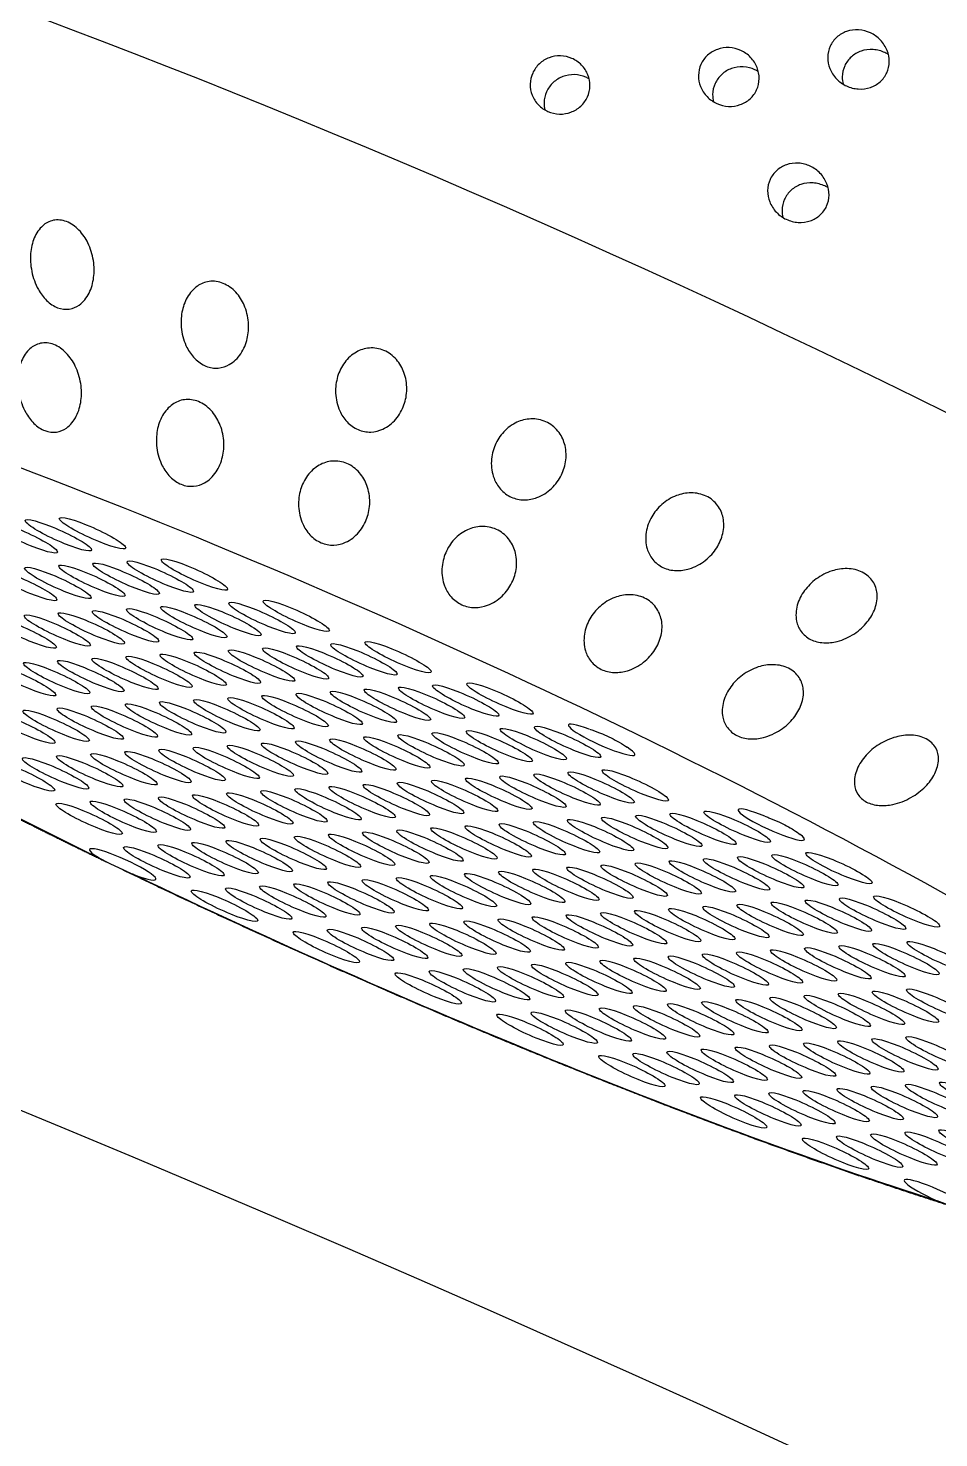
# Model space of a CAD drawing. Extents: x 1075 to 1144, y 510 to 635.
# Drawn here: x 1102.184 to 1103.324, y 553.261 to 555.026 of the extents above; entities that cross this region are included whole.
import ezdxf

# ---------------------------------------------------------------- set-up
doc = ezdxf.new("R2010")
doc.units = 0
doc.header["$MEASUREMENT"] = 0
doc.layers.add('1', color=4, linetype='Continuous')
doc.layers.add('DIM', color=3, linetype='Continuous')

# ---------------------------------------------------------------- blocks, each defined once
blk = doc.blocks.new('SUCTION')
at = {"layer": '1'}
for centre, major_axis, start_param, end_param in [((0.5106, 0.0668), (-0.0289, 1.8748), 3.141593, 6.283185), ((0.0017, 0.059), (-0.0289, 1.8748), 3.141593, 6.283185), ((-0.4641, 0.0518), (-0.022, 1.427), 2.994561, 6.430217)]:
    blk.add_ellipse(centre, major_axis=major_axis, ratio=0.145722, start_param=start_param, end_param=end_param, dxfattribs=at)
at = {"layer": '1', "color": 3}
for centre, major_axis, start_param, end_param in [((-0.3583, 0.5753), (0.0007, -0.0455), 0.253665, 6.53685), ((-0.4126, 0.5506), (0.0007, -0.0455), 0.253665, 6.53685), ((-0.3378, 0.5377), (0.0007, -0.0455), 0.253665, 6.53685), ((-0.4669, 0.5259), (0.0007, -0.0455), 0.253665, 6.53685), ((-0.5211, 0.5012), (0.0007, -0.0455), 0.253665, 6.53685), ((-0.3921, 0.513), (0.0007, -0.0455), 0.253665, 6.53685), ((-0.3173, 0.5002), (0.0007, -0.0455), 0.253665, 6.53685), ((-0.4463, 0.4883), (0.0007, -0.0455), 0.253665, 6.53685), ((-0.4786, 0.0515), (-0.0215, 1.3915), 1.229121, 1.372604), ((-0.5754, 0.4765), (0.0007, -0.0455), 0.253665, 6.53685), ((-0.5006, 0.4636), (0.0007, -0.0455), 0.253665, 6.53685), ((-0.3715, 0.4755), (0.0007, -0.0455), 0.253665, 6.53685), ((-0.6296, 0.4518), (0.0007, -0.0455), 0.253665, 6.53685), ((-0.4258, 0.4508), (0.0007, -0.0455), 0.253665, 6.53685), ((-0.5549, 0.4389), (0.0007, -0.0455), 0.253665, 6.53685), ((-0.351, 0.4379), (0.0007, -0.0455), 0.253665, 6.53685), ((-0.6091, 0.4142), (0.0007, -0.0455), 0.253665, 6.53685), ((-0.4801, 0.4261), (0.0007, -0.0455), 0.253665, 6.53685), ((-0.4053, 0.4132), (0.0007, -0.0455), 0.253665, 6.53685), ((-0.5343, 0.4014), (0.0007, -0.0455), 0.253665, 6.53685), ((-0.3305, 0.4003), (0.0007, -0.0455), 0.253665, 6.53685), ((-0.5886, 0.3767), (0.0007, -0.0455), 0.253665, 6.53685), ((-0.4595, 0.3885), (0.0007, -0.0455), 0.253665, 6.53685), ((-0.3848, 0.3757), (0.0007, -0.0455), 0.253665, 6.53685), ((-0.5138, 0.3638), (0.0007, -0.0455), 0.253665, 6.53685), ((-0.31, 0.3628), (0.0007, -0.0455), 0.253665, 6.53685), ((-0.6428, 0.352), (0.0007, -0.0455), 0.253665, 6.53685), ((-0.5681, 0.3391), (0.0007, -0.0455), 0.253665, 6.53685), ((-0.439, 0.351), (0.0007, -0.0455), 0.253665, 6.53685), ((-0.3642, 0.3381), (0.0007, -0.0455), 0.253665, 6.53685), ((-0.4933, 0.3263), (0.0007, -0.0455), 0.253665, 6.53685), ((-0.6223, 0.3144), (0.0007, -0.0455), 0.253665, 6.53685), ((-0.4185, 0.3134), (0.0007, -0.0455), 0.253665, 6.53685), ((-0.6766, 0.2897), (0.0007, -0.0455), 5.159783, 10.190131), ((-0.5475, 0.3016), (0.0007, -0.0455), 0.253665, 6.53685), ((-0.4727, 0.2887), (0.0007, -0.0455), 0.253665, 6.53685), ((-0.3437, 0.3005), (0.0007, -0.0455), 0.253665, 6.53685), ((-0.6018, 0.2769), (0.0007, -0.0455), 0.253665, 6.53685), ((-0.398, 0.2758), (0.0007, -0.0455), 0.253665, 6.53685), ((-0.6561, 0.2522), (0.0007, -0.0455), 0.253665, 6.53685), ((-0.527, 0.264), (0.0007, -0.0455), 0.253665, 6.53685), ((-0.4522, 0.2512), (0.0007, -0.0455), 0.253665, 6.53685), ((-0.3232, 0.263), (0.0007, -0.0455), 0.253665, 6.53685), ((-0.5813, 0.2393), (0.0007, -0.0455), 0.253665, 6.53685), ((-0.3774, 0.2383), (0.0007, -0.0455), 0.253665, 6.53685), ((-0.4786, 0.0515), (-0.0215, 1.3915), 1.410939, 2.237983), ((-0.6355, 0.2146), (0.0007, -0.0455), 0.253665, 6.53685), ((-0.5065, 0.2265), (0.0007, -0.0455), 0.253665, 6.53685), ((-0.3026, 0.2254), (0.0007, -0.0455), 0.253665, 6.53685), ((-0.5607, 0.2018), (0.0007, -0.0455), 0.253665, 6.53685), ((-0.4317, 0.2136), (0.0007, -0.0455), 0.253665, 6.53685), ((-0.3569, 0.2007), (0.0007, -0.0455), 0.253665, 6.53685), ((-0.486, 0.1889), (0.0007, -0.0455), 0.253665, 6.53685), ((-0.615, 0.1771), (0.0007, -0.0455), 0.253665, 6.53685), ((-0.5402, 0.1642), (0.0007, -0.0455), 0.253665, 6.53685), ((-0.4112, 0.176), (0.0007, -0.0455), 0.253665, 6.53685), ((-0.3364, 0.1632), (0.0007, -0.0455), 0.253665, 6.53685), ((-0.6693, 0.1524), (0.0007, -0.0455), 0.253665, 6.53685), ((-0.4654, 0.1513), (0.0007, -0.0455), 0.253665, 6.53685), ((-0.5945, 0.1395), (0.0007, -0.0455), 0.253665, 6.53685), ((-0.5197, 0.1267), (0.0007, -0.0455), 0.253665, 6.53685), ((-0.3906, 0.1385), (0.0007, -0.0455), 0.253665, 6.53685), ((-0.6487, 0.1148), (0.0007, -0.0455), 0.253665, 6.53685), ((-0.4449, 0.1138), (0.0007, -0.0455), 0.253665, 6.53685), ((-0.3159, 0.1256), (0.0007, -0.0455), 0.253665, 6.53685), ((-0.574, 0.102), (0.0007, -0.0455), 0.253665, 6.53685), ((-0.3701, 0.1009), (0.0007, -0.0455), 0.253665, 6.53685), ((-0.6282, 0.0773), (0.0007, -0.0455), 0.253665, 6.53685), ((-0.4992, 0.0891), (0.0007, -0.0455), 0.253665, 6.53685), ((-0.4244, 0.0762), (0.0007, -0.0455), 0.253665, 6.53685), ((-0.2953, 0.0881), (0.0007, -0.0455), 0.253665, 6.53685), ((-0.5534, 0.0644), (0.0007, -0.0455), 0.253665, 6.53685), ((-0.3496, 0.0634), (0.0007, -0.0455), 0.253665, 6.53685), ((-0.6077, 0.0397), (0.0007, -0.0455), 0.253665, 6.53685), ((-0.4786, 0.0515), (0.0007, -0.0455), 0.253665, 6.53685), ((-0.4039, 0.0387), (0.0007, -0.0455), 0.253665, 6.53685), ((-0.5329, 0.0268), (0.0007, -0.0455), 0.253665, 6.53685), ((-0.3291, 0.0258), (0.0007, -0.0455), 0.253665, 6.53685), ((-0.662, 0.015), (0.0007, -0.0455), 0.253665, 6.53685), ((-0.4581, 0.014), (0.0007, -0.0455), 0.253665, 6.53685), ((-0.5872, 0.0022), (0.0007, -0.0455), 0.253665, 6.53685), ((-0.5124, -0.0107), (0.0007, -0.0455), 0.253665, 6.53685), ((-0.3833, 0.0011), (0.0007, -0.0455), 0.253665, 6.53685), ((-0.3085, -0.0117), (0.0007, -0.0455), 0.253665, 6.53685), ((-0.6414, -0.0225), (0.0007, -0.0455), 0.253665, 6.53685), ((-0.4376, -0.0236), (0.0007, -0.0455), 0.253665, 6.53685), ((-0.5666, -0.0354), (0.0007, -0.0455), 0.253665, 6.53685), ((-0.4919, -0.0483), (0.0007, -0.0455), 0.253665, 6.53685), ((-0.3628, -0.0364), (0.0007, -0.0455), 0.253665, 6.53685), ((-0.288, -0.0493), (0.0007, -0.0455), 0.253665, 6.53685), ((-0.6209, -0.0601), (0.0007, -0.0455), 0.253665, 6.53685), ((-0.4171, -0.0611), (0.0007, -0.0455), 0.253665, 6.53685), ((-0.5461, -0.073), (0.0007, -0.0455), 0.253665, 6.53685), ((-0.3423, -0.074), (0.0007, -0.0455), 0.253665, 6.53685), ((-0.6004, -0.0977), (0.0007, -0.0455), 0.253665, 6.53685), ((-0.4713, -0.0858), (0.0007, -0.0455), 0.253665, 6.53685), ((-0.3965, -0.0987), (0.0007, -0.0455), 0.253665, 6.53685), ((-0.5256, -0.1105), (0.0007, -0.0455), 0.253665, 6.53685), ((-0.3218, -0.1115), (0.0007, -0.0455), 0.253665, 6.53685), ((-0.6546, -0.1223), (0.0007, -0.0455), 0.253665, 6.53685), ((-0.5799, -0.1352), (0.0007, -0.0455), 0.253665, 6.53685), ((-0.4508, -0.1234), (0.0007, -0.0455), 0.253665, 6.53685), ((-0.376, -0.1362), (0.0007, -0.0455), 0.253665, 6.53685), ((-0.5051, -0.1481), (0.0007, -0.0455), 0.253665, 6.53685), ((-0.3012, -0.1491), (0.0007, -0.0455), 0.253665, 6.53685), ((-0.6341, -0.1599), (0.0007, -0.0455), 0.253665, 6.53685), ((-0.5593, -0.1728), (0.0007, -0.0455), 0.253665, 6.53685), ((-0.4303, -0.1609), (0.0007, -0.0455), 0.253665, 6.53685), ((-0.3555, -0.1738), (0.0007, -0.0455), 0.253665, 6.53685), ((-0.4845, -0.1856), (0.0007, -0.0455), 0.253665, 6.53685), ((-0.2807, -0.1866), (0.0007, -0.0455), 2.01819, 7.048538), ((-0.6136, -0.1975), (0.0007, -0.0455), 0.253665, 6.53685), ((-0.4098, -0.1985), (0.0007, -0.0455), 0.253665, 6.53685), ((-0.5388, -0.2103), (0.0007, -0.0455), 0.253665, 6.53685), ((-0.464, -0.2232), (0.0007, -0.0455), 0.253665, 6.53685), ((-0.335, -0.2113), (0.0007, -0.0455), 0.253665, 6.53685), ((-0.5931, -0.235), (0.0007, -0.0455), 0.253665, 6.53685), ((-0.3892, -0.236), (0.0007, -0.0455), 0.253665, 6.53685), ((-0.6473, -0.2597), (0.0007, -0.0455), 0.253665, 6.53685), ((-0.5183, -0.2479), (0.0007, -0.0455), 0.253665, 6.53685), ((-0.4435, -0.2607), (0.0007, -0.0455), 0.253665, 6.53685), ((-0.3144, -0.2489), (0.0007, -0.0455), 0.253665, 6.53685), ((-0.5725, -0.2726), (0.0007, -0.0455), 0.253665, 6.53685), ((-0.3687, -0.2736), (0.0007, -0.0455), 0.253665, 6.53685), ((-0.6268, -0.2973), (0.0007, -0.0455), 0.253665, 6.53685), ((-0.4978, -0.2854), (0.0007, -0.0455), 0.253665, 6.53685), ((-0.552, -0.3101), (0.0007, -0.0455), 0.253665, 6.53685), ((-0.423, -0.2983), (0.0007, -0.0455), 0.253665, 6.53685), ((-0.3482, -0.3111), (0.0007, -0.0455), 0.253665, 6.53685), ((-0.4772, -0.323), (0.0007, -0.0455), 0.253665, 6.53685), ((-0.6063, -0.3348), (0.0007, -0.0455), 0.253665, 6.53685), ((-0.5315, -0.3477), (0.0007, -0.0455), 0.253665, 6.53685), ((-0.4024, -0.3358), (0.0007, -0.0455), 0.253665, 6.53685), ((-0.3277, -0.3487), (0.0007, -0.0455), 0.253665, 6.53685), ((-0.4567, -0.3605), (0.0007, -0.0455), 0.253665, 6.53685), ((-0.5858, -0.3724), (0.0007, -0.0455), 0.253665, 6.53685), ((-0.511, -0.3852), (0.0007, -0.0455), 0.253665, 6.53685), ((-0.3819, -0.3734), (0.0007, -0.0455), 0.253665, 6.53685), ((-0.64, -0.3971), (0.0007, -0.0455), 0.253665, 6.53685), ((-0.4362, -0.3981), (0.0007, -0.0455), 0.253665, 6.53685), ((-0.3071, -0.3863), (0.0007, -0.0455), 0.253665, 6.53685), ((-0.5652, -0.4099), (0.0007, -0.0455), 0.253665, 6.53685), ((-0.3614, -0.4109), (0.0007, -0.0455), 0.253665, 6.53685), ((-0.6195, -0.4346), (0.0007, -0.0455), 0.253665, 6.53685), ((-0.4904, -0.4228), (0.0007, -0.0455), 0.253665, 6.53685), ((-0.4157, -0.4356), (0.0007, -0.0455), 0.253665, 6.53685), ((-0.2866, -0.4238), (0.0007, -0.0455), 1.836372, 6.86672), ((-0.5447, -0.4475), (0.0007, -0.0455), 0.253665, 6.53685), ((-0.3409, -0.4485), (0.0007, -0.0455), 0.253665, 6.53685), ((-0.599, -0.4722), (0.0007, -0.0455), 0.253665, 6.53685), ((-0.4699, -0.4603), (0.0007, -0.0455), 0.253665, 6.53685), ((-0.3951, -0.4732), (0.0007, -0.0455), 0.253665, 6.53685), ((-0.5242, -0.485), (0.0007, -0.0455), 0.253665, 6.53685), ((-0.3203, -0.4861), (0.0007, -0.0455), 0.253665, 6.53685), ((-0.4494, -0.4979), (0.0007, -0.0455), 0.253665, 6.53685), ((-0.5784, -0.5097), (0.0007, -0.0455), 0.253665, 6.53685), ((-0.5037, -0.5226), (0.0007, -0.0455), 0.253665, 6.53685), ((-0.3746, -0.5108), (0.0007, -0.0455), 0.253665, 6.53685), ((-0.2998, -0.5236), (0.0007, -0.0455), 0.253665, 6.53685), ((-0.6327, -0.5344), (0.0007, -0.0455), 0.253665, 6.53685), ((-0.4289, -0.5355), (0.0007, -0.0455), 0.253665, 6.53685), ((-0.5579, -0.5473), (0.0007, -0.0455), 0.253665, 6.53685), ((-0.4831, -0.5601), (0.0007, -0.0455), 0.253665, 6.53685), ((-0.3541, -0.5483), (0.0007, -0.0455), 0.253665, 6.53685), ((-0.6122, -0.572), (0.0007, -0.0455), 0.253665, 6.53685), ((-0.4083, -0.573), (0.0007, -0.0455), 0.253665, 6.53685), ((-0.5374, -0.5848), (0.0007, -0.0455), 0.253665, 6.53685), ((-0.3336, -0.5859), (0.0007, -0.0455), 0.253665, 6.53685), ((-0.5917, -0.6095), (0.0007, -0.0455), 0.253665, 6.53685), ((-0.4626, -0.5977), (0.0007, -0.0455), 0.253665, 6.53685), ((-0.3878, -0.6106), (0.0007, -0.0455), 0.253665, 6.53685), ((-0.5169, -0.6224), (0.0007, -0.0455), 0.253665, 6.53685), ((-0.313, -0.6234), (0.0007, -0.0455), 0.253665, 6.53685), ((-0.5711, -0.6471), (0.0007, -0.0455), 0.253665, 6.53685), ((-0.4421, -0.6353), (0.0007, -0.0455), 0.253665, 6.53685), ((-0.3673, -0.6481), (0.0007, -0.0455), 0.253665, 6.53685), ((-0.4963, -0.66), (0.0007, -0.0455), 0.253665, 6.53685), ((-0.6254, -0.6718), (0.0007, -0.0455), 0.253665, 6.53685), ((-0.5506, -0.6846), (0.0007, -0.0455), 0.253665, 6.53685), ((-0.4216, -0.6728), (0.0007, -0.0455), 0.253665, 6.53685), ((-0.3468, -0.6857), (0.0007, -0.0455), 0.253665, 6.53685), ((-0.4758, -0.6975), (0.0007, -0.0455), 0.253665, 6.53685), ((-0.6049, -0.7093), (0.0007, -0.0455), 0.253665, 6.53685), ((-0.401, -0.7104), (0.0007, -0.0455), 0.253665, 6.53685), ((-0.5301, -0.7222), (0.0007, -0.0455), 0.253665, 6.53685), ((-0.4553, -0.7351), (0.0007, -0.0455), 0.253665, 6.53685), ((-0.5843, -0.7469), (0.0007, -0.0455), 0.253665, 6.53685), ((-0.5096, -0.7598), (0.0007, -0.0455), 0.253665, 6.53685), ((-0.5638, -0.7845), (0.0007, -0.0455), 0.253665, 6.53685), ((-0.489, -0.7973), (0.0007, -0.0455), 0.253665, 6.53685), ((-0.6181, -0.8091), (0.0007, -0.0455), 6.025162, 11.05551), ((-0.5433, -0.822), (0.0007, -0.0455), 0.253665, 6.53685)]:
    blk.add_ellipse(centre, major_axis=major_axis, ratio=0.145722, start_param=start_param, end_param=end_param, dxfattribs=at)
for points, knots in [([(-0.0331, 0.7192), (-0.0269, 0.7215), (-0.0201, 0.723), (-0.0071, 0.7235), (-0.0008, 0.7225), (0.009, 0.7183), (0.0133, 0.7153), (0.018, 0.7089), (0.0193, 0.7065), (0.0212, 0.7012), (0.0218, 0.6984), (0.0222, 0.6925), (0.0221, 0.6893), (0.021, 0.683), (0.0201, 0.6799), (0.0166, 0.6705), (0.013, 0.6647), (0.0044, 0.6539), (-0.0015, 0.6486), (-0.014, 0.6401), (-0.0206, 0.637), (-0.0333, 0.6329), (-0.0403, 0.6316), (-0.0539, 0.632), (-0.0604, 0.6336), (-0.0695, 0.6388), (-0.073, 0.6418), (-0.0783, 0.6497), (-0.0799, 0.6546), (-0.0807, 0.6648), (-0.0798, 0.6705), (-0.076, 0.6815), (-0.0731, 0.6868), (-0.0652, 0.6977), (-0.0593, 0.7036), (-0.0464, 0.7131), (-0.0395, 0.7168), (-0.0331, 0.7192)], [0, 0, 0, 0, 0.0233552, 0.0233552, 0.0467103, 0.0467103, 0.0658795, 0.0658795, 0.0754641, 0.0754641, 0.0850487, 0.0850487, 0.0946332, 0.0946332, 0.1042178, 0.1042178, 0.123387, 0.123387, 0.1467421, 0.1467421, 0.1700973, 0.1700973, 0.1945396, 0.1945396, 0.2189818, 0.2189818, 0.2355966, 0.2355966, 0.2522113, 0.2522113, 0.2688261, 0.2688261, 0.2854408, 0.2854408, 0.3098831, 0.3098831, 0.3343253, 0.3343253, 0.3343253, 0.3343253]), ([(-0.1792, 0.6681), (-0.1731, 0.6704), (-0.1663, 0.672), (-0.1532, 0.6725), (-0.1469, 0.6715), (-0.1371, 0.6673), (-0.1329, 0.6642), (-0.1281, 0.6579), (-0.1268, 0.6555), (-0.1249, 0.6502), (-0.1243, 0.6474), (-0.1239, 0.6414), (-0.124, 0.6383), (-0.1251, 0.632), (-0.126, 0.6288), (-0.1295, 0.6195), (-0.1331, 0.6136), (-0.1418, 0.6028), (-0.1476, 0.5975), (-0.1601, 0.589), (-0.1668, 0.5859), (-0.1794, 0.5818), (-0.1865, 0.5806), (-0.2001, 0.581), (-0.2066, 0.5826), (-0.2156, 0.5878), (-0.2192, 0.5908), (-0.2244, 0.5987), (-0.226, 0.6035), (-0.2268, 0.6138), (-0.2259, 0.6195), (-0.2221, 0.6304), (-0.2192, 0.6357), (-0.2113, 0.6466), (-0.2054, 0.6525), (-0.1926, 0.6621), (-0.1857, 0.6657), (-0.1792, 0.6681)], [0, 0, 0, 0, 0.023389, 0.023389, 0.0467779, 0.0467779, 0.0659746, 0.0659746, 0.0755729, 0.0755729, 0.0851712, 0.0851712, 0.0947696, 0.0947696, 0.1043679, 0.1043679, 0.1235645, 0.1235645, 0.1469535, 0.1469535, 0.1703425, 0.1703425, 0.1947513, 0.1947513, 0.2191601, 0.2191601, 0.2357472, 0.2357472, 0.2523342, 0.2523342, 0.2689213, 0.2689213, 0.2855084, 0.2855084, 0.3099172, 0.3099172, 0.334326, 0.334326, 0.334326, 0.334326]), ([(-0.0192, 0.5165), (-0.013, 0.5181), (-0.0063, 0.5188), (0.0068, 0.5178), (0.0131, 0.5159), (0.0228, 0.5104), (0.027, 0.5066), (0.0316, 0.4995), (0.0329, 0.4968), (0.0347, 0.4911), (0.0352, 0.4881), (0.0355, 0.4819), (0.0353, 0.4787), (0.0342, 0.4723), (0.0332, 0.4691), (0.0295, 0.4599), (0.0258, 0.4543), (0.0169, 0.4443), (0.011, 0.4395), (-0.0016, 0.4323), (-0.0083, 0.4298), (-0.0211, 0.4271), (-0.0282, 0.4267), (-0.0418, 0.4287), (-0.0483, 0.4312), (-0.0572, 0.4376), (-0.0607, 0.4412), (-0.0658, 0.45), (-0.0673, 0.4552), (-0.0679, 0.4659), (-0.0669, 0.4718), (-0.0629, 0.4827), (-0.0599, 0.4878), (-0.0518, 0.4982), (-0.0458, 0.5035), (-0.0327, 0.5118), (-0.0257, 0.5148), (-0.0192, 0.5165)], [0, 0, 0, 0, 0.0233552, 0.0233552, 0.0467103, 0.0467103, 0.0658795, 0.0658795, 0.0754641, 0.0754641, 0.0850487, 0.0850487, 0.0946332, 0.0946332, 0.1042178, 0.1042178, 0.123387, 0.123387, 0.1467421, 0.1467421, 0.1700973, 0.1700973, 0.1945396, 0.1945396, 0.2189818, 0.2189818, 0.2355966, 0.2355966, 0.2522113, 0.2522113, 0.2688261, 0.2688261, 0.2854408, 0.2854408, 0.3098831, 0.3098831, 0.3343253, 0.3343253, 0.3343253, 0.3343253]), ([(-0.1664, 0.4815), (-0.1602, 0.4832), (-0.1534, 0.4839), (-0.1403, 0.4829), (-0.134, 0.4811), (-0.1244, 0.4755), (-0.1201, 0.4718), (-0.1155, 0.4646), (-0.1143, 0.4619), (-0.1125, 0.4562), (-0.1119, 0.4532), (-0.1116, 0.447), (-0.1118, 0.4438), (-0.1129, 0.4374), (-0.1139, 0.4342), (-0.1176, 0.425), (-0.1214, 0.4194), (-0.1302, 0.4093), (-0.1361, 0.4045), (-0.1488, 0.3973), (-0.1555, 0.3949), (-0.1683, 0.3922), (-0.1754, 0.3918), (-0.1889, 0.3939), (-0.1954, 0.3963), (-0.2044, 0.4028), (-0.2078, 0.4063), (-0.2129, 0.4151), (-0.2144, 0.4203), (-0.215, 0.431), (-0.2141, 0.4368), (-0.2101, 0.4477), (-0.207, 0.4528), (-0.199, 0.4632), (-0.1929, 0.4686), (-0.1799, 0.4769), (-0.1729, 0.4798), (-0.1664, 0.4815)], [0, 0, 0, 0, 0.023389, 0.023389, 0.0467779, 0.0467779, 0.0659746, 0.0659746, 0.0755729, 0.0755729, 0.0851712, 0.0851712, 0.0947696, 0.0947696, 0.1043679, 0.1043679, 0.1235645, 0.1235645, 0.1469535, 0.1469535, 0.1703425, 0.1703425, 0.1947513, 0.1947513, 0.2191601, 0.2191601, 0.2357472, 0.2357472, 0.2523342, 0.2523342, 0.2689213, 0.2689213, 0.2855084, 0.2855084, 0.3099172, 0.3099172, 0.334326, 0.334326, 0.334326, 0.334326]), ([(-0.6823, 0.27), (-0.6823, 0.271), (-0.6824, 0.2721), (-0.6827, 0.2777), (-0.6827, 0.2824), (-0.6826, 0.2913), (-0.6826, 0.2953), (-0.6825, 0.3033), (-0.6825, 0.3072), (-0.6823, 0.3151), (-0.6821, 0.3191), (-0.6817, 0.3225)], [-0.10333223, -0.10333223, -0.10333223, -0.10333223, -0.09981809, -0.09981809, -0.08531374, -0.08531374, -0.07331614, -0.07331614, -0.06095866, -0.06095866, -0.0463084, -0.0463084, -0.0463084, -0.0463084]), ([(-0.0093, 0.3059), (-0.003, 0.3068), (0.0038, 0.3067), (0.0169, 0.3041), (0.0231, 0.3015), (0.0327, 0.2946), (0.0368, 0.2903), (0.0413, 0.2825), (0.0425, 0.2796), (0.0442, 0.2736), (0.0447, 0.2704), (0.0449, 0.2641), (0.0446, 0.2609), (0.0433, 0.2545), (0.0423, 0.2513), (0.0384, 0.2424), (0.0346, 0.2371), (0.0256, 0.228), (0.0195, 0.2238), (0.0067, 0.2179), (0, 0.2162), (-0.0128, 0.215), (-0.0199, 0.2154), (-0.0335, 0.2191), (-0.0399, 0.2223), (-0.0487, 0.2299), (-0.0522, 0.234), (-0.0571, 0.2435), (-0.0585, 0.249), (-0.0589, 0.26), (-0.0578, 0.2658), (-0.0536, 0.2765), (-0.0505, 0.2813), (-0.0422, 0.291), (-0.036, 0.2958), (-0.0228, 0.3027), (-0.0158, 0.3049), (-0.0093, 0.3059)], [0, 0, 0, 0, 0.0233552, 0.0233552, 0.0467103, 0.0467103, 0.0658795, 0.0658795, 0.0754641, 0.0754641, 0.0850487, 0.0850487, 0.0946332, 0.0946332, 0.1042178, 0.1042178, 0.123387, 0.123387, 0.1467421, 0.1467421, 0.1700973, 0.1700973, 0.1945396, 0.1945396, 0.2189818, 0.2189818, 0.2355966, 0.2355966, 0.2522113, 0.2522113, 0.2688261, 0.2688261, 0.2854408, 0.2854408, 0.3098831, 0.3098831, 0.3343253, 0.3343253, 0.3343253, 0.3343253]), ([(-0.1572, 0.2876), (-0.1509, 0.2886), (-0.1441, 0.2885), (-0.131, 0.2859), (-0.1248, 0.2833), (-0.1152, 0.2764), (-0.111, 0.2721), (-0.1066, 0.2643), (-0.1053, 0.2614), (-0.1036, 0.2554), (-0.1032, 0.2522), (-0.1029, 0.2459), (-0.1032, 0.2426), (-0.1045, 0.2363), (-0.1055, 0.2331), (-0.1094, 0.2242), (-0.1133, 0.2189), (-0.1223, 0.2097), (-0.1283, 0.2056), (-0.1411, 0.1997), (-0.1479, 0.198), (-0.1607, 0.1968), (-0.1678, 0.1972), (-0.1814, 0.2009), (-0.1878, 0.2042), (-0.1966, 0.2117), (-0.2, 0.2158), (-0.2049, 0.2253), (-0.2064, 0.2308), (-0.2067, 0.2418), (-0.2057, 0.2476), (-0.2015, 0.2582), (-0.1983, 0.2631), (-0.1901, 0.2727), (-0.1839, 0.2775), (-0.1707, 0.2845), (-0.1637, 0.2867), (-0.1572, 0.2876)], [0, 0, 0, 0, 0.023389, 0.023389, 0.0467779, 0.0467779, 0.0659746, 0.0659746, 0.0755729, 0.0755729, 0.0851712, 0.0851712, 0.0947696, 0.0947696, 0.1043679, 0.1043679, 0.1235645, 0.1235645, 0.1469535, 0.1469535, 0.1703425, 0.1703425, 0.1947513, 0.1947513, 0.2191601, 0.2191601, 0.2357472, 0.2357472, 0.2523342, 0.2523342, 0.2689213, 0.2689213, 0.2855084, 0.2855084, 0.3099172, 0.3099172, 0.334326, 0.334326, 0.334326, 0.334326]), ([(0.4403, 0.1717), (0.4357, 0.1716), (0.4308, 0.1725), (0.4218, 0.1762), (0.4176, 0.179), (0.411, 0.1855), (0.408, 0.1897), (0.404, 0.1989), (0.403, 0.2039), (0.4027, 0.2133), (0.4035, 0.2183), (0.407, 0.2275), (0.4097, 0.2318), (0.416, 0.2385), (0.42, 0.2414), (0.4289, 0.2453), (0.4337, 0.2463), (0.4429, 0.2464), (0.4478, 0.2456), (0.4568, 0.2419), (0.461, 0.2392), (0.4677, 0.2327), (0.4706, 0.2285), (0.4746, 0.2194), (0.4757, 0.2144), (0.4759, 0.205), (0.4751, 0.2), (0.4716, 0.1907), (0.4689, 0.1864), (0.4626, 0.1797), (0.4586, 0.1767), (0.4497, 0.1728), (0.4448, 0.1718), (0.4403, 0.1717)], [0, 0, 0, 0, 0.0138754, 0.0138754, 0.0277508, 0.0277508, 0.0418876, 0.0418876, 0.0560244, 0.0560244, 0.070122, 0.070122, 0.0842195, 0.0842195, 0.0980909, 0.0980909, 0.1119622, 0.1119622, 0.1258335, 0.1258335, 0.1397049, 0.1397049, 0.1538024, 0.1538024, 0.1679, 0.1679, 0.1820368, 0.1820368, 0.1961736, 0.1961736, 0.210049, 0.210049, 0.2239244, 0.2239244, 0.2239244, 0.2239244]), ([(0.4617, 0.1793), (0.4618, 0.1809), (0.4619, 0.1824), (0.4617, 0.1887), (0.4607, 0.1937), (0.4567, 0.2028), (0.4538, 0.207), (0.4471, 0.2135), (0.4429, 0.2163), (0.4339, 0.2199), (0.429, 0.2208), (0.4198, 0.2206), (0.415, 0.2196), (0.4078, 0.2165), (0.4053, 0.2149), (0.403, 0.2132)], [0.05151258, 0.05151258, 0.05151258, 0.05151258, 0.05608271, 0.05608271, 0.07020559, 0.07020559, 0.08432848, 0.08432848, 0.0981983, 0.0981983, 0.11206812, 0.11206812, 0.12593795, 0.12593795, 0.13438506, 0.13438506, 0.13438506, 0.13438506]), ([(-0.1516, 0.0897), (-0.1453, 0.0899), (-0.1385, 0.0891), (-0.1255, 0.085), (-0.1192, 0.0816), (-0.1098, 0.0736), (-0.1057, 0.0688), (-0.1014, 0.0604), (-0.1002, 0.0573), (-0.0987, 0.0511), (-0.0982, 0.0479), (-0.0981, 0.0415), (-0.0985, 0.0383), (-0.0999, 0.032), (-0.101, 0.029), (-0.105, 0.0204), (-0.109, 0.0156), (-0.1182, 0.0074), (-0.1243, 0.004), (-0.1372, -0.0004), (-0.144, -0.0013), (-0.1569, -0.0011), (-0.164, 0.0001), (-0.1774, 0.0054), (-0.1838, 0.0094), (-0.1925, 0.018), (-0.1958, 0.0225), (-0.2006, 0.0326), (-0.2019, 0.0383), (-0.202, 0.0493), (-0.2009, 0.0551), (-0.1965, 0.0653), (-0.1932, 0.0698), (-0.1848, 0.0785), (-0.1785, 0.0826), (-0.1652, 0.0881), (-0.1581, 0.0895), (-0.1516, 0.0897)], [0, 0, 0, 0, 0.023389, 0.023389, 0.0467779, 0.0467779, 0.0659746, 0.0659746, 0.0755729, 0.0755729, 0.0851712, 0.0851712, 0.0947696, 0.0947696, 0.1043679, 0.1043679, 0.1235645, 0.1235645, 0.1469535, 0.1469535, 0.1703425, 0.1703425, 0.1947513, 0.1947513, 0.2191601, 0.2191601, 0.2357472, 0.2357472, 0.2523342, 0.2523342, 0.2689213, 0.2689213, 0.2855084, 0.2855084, 0.3099172, 0.3099172, 0.334326, 0.334326, 0.334326, 0.334326]), ([(-0.0033, 0.091), (0.003, 0.0912), (0.0098, 0.0903), (0.0228, 0.0861), (0.029, 0.0828), (0.0384, 0.0748), (0.0425, 0.07), (0.0469, 0.0616), (0.048, 0.0585), (0.0496, 0.0523), (0.05, 0.0491), (0.0501, 0.0427), (0.0498, 0.0395), (0.0484, 0.0332), (0.0473, 0.0302), (0.0432, 0.0217), (0.0393, 0.0168), (0.0301, 0.0087), (0.024, 0.0052), (0.0111, 0.0008), (0.0043, -0.0001), (-0.0085, 0.0001), (-0.0157, 0.0014), (-0.0292, 0.0066), (-0.0355, 0.0106), (-0.0442, 0.0192), (-0.0476, 0.0237), (-0.0523, 0.0338), (-0.0536, 0.0395), (-0.0538, 0.0506), (-0.0526, 0.0563), (-0.0482, 0.0665), (-0.045, 0.071), (-0.0365, 0.0798), (-0.0303, 0.0839), (-0.0169, 0.0894), (-0.0098, 0.0907), (-0.0033, 0.091)], [0, 0, 0, 0, 0.0233552, 0.0233552, 0.0467103, 0.0467103, 0.0658795, 0.0658795, 0.0754641, 0.0754641, 0.0850487, 0.0850487, 0.0946332, 0.0946332, 0.1042178, 0.1042178, 0.123387, 0.123387, 0.1467421, 0.1467421, 0.1700973, 0.1700973, 0.1945396, 0.1945396, 0.2189818, 0.2189818, 0.2355966, 0.2355966, 0.2522113, 0.2522113, 0.2688261, 0.2688261, 0.2854408, 0.2854408, 0.3098831, 0.3098831, 0.3343253, 0.3343253, 0.3343253, 0.3343253]), ([(0.5385, -0.0162), (0.534, -0.0163), (0.5291, -0.0154), (0.5202, -0.0117), (0.5161, -0.0088), (0.5095, -0.0022), (0.5066, 0.0022), (0.5027, 0.0116), (0.5017, 0.0168), (0.5016, 0.0264), (0.5025, 0.0316), (0.5061, 0.0411), (0.5089, 0.0455), (0.5153, 0.0524), (0.5193, 0.0553), (0.5282, 0.0593), (0.5331, 0.0603), (0.5422, 0.0605), (0.5471, 0.0596), (0.556, 0.0559), (0.5601, 0.0531), (0.5668, 0.0464), (0.5697, 0.0421), (0.5736, 0.0327), (0.5745, 0.0276), (0.5747, 0.0179), (0.5738, 0.0127), (0.5701, 0.0031), (0.5673, -0.0013), (0.5608, -0.0081), (0.5568, -0.0111), (0.548, -0.0151), (0.5431, -0.0162), (0.5385, -0.0162)], [0, 0, 0, 0, 0.0138608, 0.0138608, 0.0277216, 0.0277216, 0.0422229, 0.0422229, 0.0567241, 0.0567241, 0.0711596, 0.0711596, 0.0855951, 0.0855951, 0.0994487, 0.0994487, 0.1133024, 0.1133024, 0.127156, 0.127156, 0.1410097, 0.1410097, 0.1554452, 0.1554452, 0.1698806, 0.1698806, 0.1843819, 0.1843819, 0.1988832, 0.1988832, 0.212744, 0.212744, 0.2266048, 0.2266048, 0.2266048, 0.2266048]), ([(0.5601, -0.0084), (0.5602, -0.0068), (0.5603, -0.0052), (0.5603, 0.0012), (0.5593, 0.0064), (0.5554, 0.0158), (0.5525, 0.0202), (0.5459, 0.0268), (0.5418, 0.0297), (0.5328, 0.0334), (0.528, 0.0342), (0.5188, 0.0341), (0.514, 0.0331), (0.5068, 0.0298), (0.5042, 0.0282), (0.5019, 0.0264)], [0.05216595, 0.05216595, 0.05216595, 0.05216595, 0.05687262, 0.05687262, 0.07137622, 0.07137622, 0.08587982, 0.08587982, 0.09972982, 0.09972982, 0.11357982, 0.11357982, 0.12742982, 0.12742982, 0.13602531, 0.13602531, 0.13602531, 0.13602531]), ([(0.4438, -0.1574), (0.4393, -0.1574), (0.4344, -0.1565), (0.4256, -0.1528), (0.4216, -0.1499), (0.415, -0.1431), (0.4121, -0.1387), (0.4083, -0.1289), (0.4074, -0.1237), (0.4074, -0.1138), (0.4083, -0.1086), (0.4121, -0.0988), (0.4149, -0.0943), (0.4215, -0.0873), (0.4255, -0.0843), (0.4344, -0.0803), (0.4392, -0.0793), (0.4483, -0.0791), (0.4532, -0.08), (0.4621, -0.0838), (0.4661, -0.0866), (0.4727, -0.0934), (0.4756, -0.0978), (0.4794, -0.1075), (0.4803, -0.1127), (0.4803, -0.1226), (0.4794, -0.1279), (0.4756, -0.1377), (0.4727, -0.1422), (0.4661, -0.1492), (0.4621, -0.1522), (0.4533, -0.1562), (0.4484, -0.1573), (0.4438, -0.1574)], [0, 0, 0, 0, 0.0138463, 0.0138463, 0.0276926, 0.0276926, 0.04258, 0.04258, 0.0574675, 0.0574675, 0.0722657, 0.0722657, 0.0870638, 0.0870638, 0.1008999, 0.1008999, 0.114736, 0.114736, 0.1285721, 0.1285721, 0.1424082, 0.1424082, 0.1572063, 0.1572063, 0.1720044, 0.1720044, 0.1868919, 0.1868919, 0.2017794, 0.2017794, 0.2156257, 0.2156257, 0.229472, 0.229472, 0.229472, 0.229472]), ([(0.627, -0.1545), (0.6224, -0.1546), (0.6176, -0.1537), (0.6087, -0.1499), (0.6047, -0.1471), (0.5982, -0.1403), (0.5953, -0.1358), (0.5915, -0.1261), (0.5905, -0.1209), (0.5905, -0.111), (0.5914, -0.1057), (0.5952, -0.0959), (0.5981, -0.0914), (0.6046, -0.0845), (0.6086, -0.0815), (0.6175, -0.0775), (0.6223, -0.0764), (0.6315, -0.0763), (0.6363, -0.0772), (0.6452, -0.081), (0.6492, -0.0838), (0.6558, -0.0905), (0.6587, -0.095), (0.6625, -0.1046), (0.6635, -0.1099), (0.6635, -0.1197), (0.6625, -0.125), (0.6587, -0.1349), (0.6558, -0.1394), (0.6493, -0.1464), (0.6453, -0.1494), (0.6364, -0.1534), (0.6316, -0.1545), (0.627, -0.1545)], [0, 0, 0, 0, 0.0138463, 0.0138463, 0.0276926, 0.0276926, 0.04258, 0.04258, 0.0574675, 0.0574675, 0.0722657, 0.0722657, 0.0870638, 0.0870638, 0.1008999, 0.1008999, 0.114736, 0.114736, 0.1285721, 0.1285721, 0.1424082, 0.1424082, 0.1572063, 0.1572063, 0.1720044, 0.1720044, 0.1868919, 0.1868919, 0.2017794, 0.2017794, 0.2156257, 0.2156257, 0.229472, 0.229472, 0.229472, 0.229472]), ([(0.6485, -0.1466), (0.6487, -0.145), (0.6488, -0.1434), (0.6488, -0.1369), (0.6479, -0.1316), (0.6441, -0.1219), (0.6412, -0.1174), (0.6346, -0.1107), (0.6306, -0.1078), (0.6218, -0.1041), (0.6169, -0.1032), (0.6078, -0.1033), (0.6029, -0.1044), (0.5958, -0.1076), (0.5932, -0.1093), (0.5908, -0.1111)], [0.05298666, 0.05298666, 0.05298666, 0.05298666, 0.05772049, 0.05772049, 0.07263637, 0.07263637, 0.08755225, 0.08755225, 0.10138253, 0.10138253, 0.1152128, 0.1152128, 0.12904308, 0.12904308, 0.13767704, 0.13767704, 0.13767704, 0.13767704]), ([(-0.1498, -0.1088), (-0.1435, -0.1093), (-0.1367, -0.1109), (-0.1238, -0.1165), (-0.1176, -0.1206), (-0.1083, -0.1296), (-0.1043, -0.1348), (-0.1001, -0.1437), (-0.099, -0.1468), (-0.0976, -0.1532), (-0.0972, -0.1564), (-0.0973, -0.1627), (-0.0976, -0.1659), (-0.0992, -0.1719), (-0.1003, -0.1748), (-0.1046, -0.1827), (-0.1086, -0.1871), (-0.118, -0.1941), (-0.1241, -0.1968), (-0.1372, -0.1996), (-0.144, -0.1998), (-0.1568, -0.1981), (-0.1639, -0.196), (-0.1773, -0.1893), (-0.1836, -0.1846), (-0.1921, -0.1751), (-0.1953, -0.1703), (-0.1999, -0.1598), (-0.2011, -0.154), (-0.201, -0.1431), (-0.1998, -0.1376), (-0.1951, -0.128), (-0.1918, -0.1238), (-0.1832, -0.1161), (-0.1769, -0.1128), (-0.1635, -0.1089), (-0.1564, -0.1083), (-0.1498, -0.1088)], [0, 0, 0, 0, 0.023389, 0.023389, 0.0467779, 0.0467779, 0.0659746, 0.0659746, 0.0755729, 0.0755729, 0.0851712, 0.0851712, 0.0947696, 0.0947696, 0.1043679, 0.1043679, 0.1235645, 0.1235645, 0.1469535, 0.1469535, 0.1703425, 0.1703425, 0.1947513, 0.1947513, 0.2191601, 0.2191601, 0.2357472, 0.2357472, 0.2523342, 0.2523342, 0.2689213, 0.2689213, 0.2855084, 0.2855084, 0.3099172, 0.3099172, 0.334326, 0.334326, 0.334326, 0.334326]), ([(0.4654, -0.1495), (0.4656, -0.1478), (0.4657, -0.1462), (0.4657, -0.1397), (0.4648, -0.1345), (0.461, -0.1247), (0.4581, -0.1203), (0.4515, -0.1135), (0.4475, -0.1106), (0.4386, -0.1069), (0.4338, -0.106), (0.4246, -0.1061), (0.4198, -0.1072), (0.4126, -0.1105), (0.41, -0.1121), (0.4077, -0.1139)], [0.05298666, 0.05298666, 0.05298666, 0.05298666, 0.05772049, 0.05772049, 0.07263637, 0.07263637, 0.08755225, 0.08755225, 0.10138253, 0.10138253, 0.1152128, 0.1152128, 0.12904308, 0.12904308, 0.13767704, 0.13767704, 0.13767704, 0.13767704]), ([(-0.0014, -0.1246), (0.0049, -0.1251), (0.0117, -0.1267), (0.0246, -0.1323), (0.0308, -0.1364), (0.04, -0.1454), (0.044, -0.1506), (0.0482, -0.1594), (0.0493, -0.1625), (0.0507, -0.1689), (0.0511, -0.1721), (0.0511, -0.1785), (0.0507, -0.1816), (0.0492, -0.1876), (0.048, -0.1905), (0.0438, -0.1984), (0.0397, -0.2028), (0.0304, -0.2098), (0.0242, -0.2125), (0.0112, -0.2153), (0.0044, -0.2155), (-0.0084, -0.2138), (-0.0155, -0.2118), (-0.0289, -0.2051), (-0.0352, -0.2004), (-0.0437, -0.1909), (-0.047, -0.1861), (-0.0515, -0.1755), (-0.0528, -0.1698), (-0.0527, -0.1588), (-0.0514, -0.1533), (-0.0468, -0.1437), (-0.0435, -0.1395), (-0.0349, -0.1318), (-0.0285, -0.1285), (-0.0151, -0.1246), (-0.008, -0.124), (-0.0014, -0.1246)], [0, 0, 0, 0, 0.0233552, 0.0233552, 0.0467103, 0.0467103, 0.0658795, 0.0658795, 0.0754641, 0.0754641, 0.0850487, 0.0850487, 0.0946332, 0.0946332, 0.1042178, 0.1042178, 0.123387, 0.123387, 0.1467421, 0.1467421, 0.1700973, 0.1700973, 0.1945396, 0.1945396, 0.2189818, 0.2189818, 0.2355966, 0.2355966, 0.2522113, 0.2522113, 0.2688261, 0.2688261, 0.2854408, 0.2854408, 0.3098831, 0.3098831, 0.3343253, 0.3343253, 0.3343253, 0.3343253]), ([(-0.275, -0.1669), (-0.2749, -0.1679), (-0.2749, -0.169), (-0.2743, -0.1746), (-0.2739, -0.1793), (-0.2734, -0.1882), (-0.2733, -0.1922), (-0.2735, -0.2002), (-0.2737, -0.2041), (-0.2746, -0.2121), (-0.2752, -0.216), (-0.2756, -0.2194)], [-0.10333223, -0.10333223, -0.10333223, -0.10333223, -0.09981809, -0.09981809, -0.08531374, -0.08531374, -0.07331614, -0.07331614, -0.06095866, -0.06095866, -0.0463084, -0.0463084, -0.0463084, -0.0463084]), ([(-0.1518, -0.3046), (-0.1455, -0.3058), (-0.1388, -0.3081), (-0.1259, -0.3151), (-0.1198, -0.3198), (-0.1107, -0.3297), (-0.1068, -0.3352), (-0.1028, -0.3443), (-0.1018, -0.3475), (-0.1004, -0.3539), (-0.1001, -0.3571), (-0.1003, -0.3632), (-0.1007, -0.3662), (-0.1024, -0.3719), (-0.1036, -0.3746), (-0.108, -0.3818), (-0.1121, -0.3856), (-0.1216, -0.3913), (-0.1278, -0.3932), (-0.1409, -0.3945), (-0.1477, -0.3938), (-0.1605, -0.3907), (-0.1676, -0.3879), (-0.1808, -0.3798), (-0.187, -0.3746), (-0.1954, -0.3644), (-0.1986, -0.3593), (-0.2029, -0.3486), (-0.204, -0.3428), (-0.2037, -0.3321), (-0.2023, -0.3269), (-0.1975, -0.3181), (-0.1941, -0.3144), (-0.1854, -0.3079), (-0.179, -0.3054), (-0.1655, -0.3031), (-0.1584, -0.3033), (-0.1518, -0.3046)], [0, 0, 0, 0, 0.023389, 0.023389, 0.0467779, 0.0467779, 0.0659746, 0.0659746, 0.0755729, 0.0755729, 0.0851712, 0.0851712, 0.0947696, 0.0947696, 0.1043679, 0.1043679, 0.1235645, 0.1235645, 0.1469535, 0.1469535, 0.1703425, 0.1703425, 0.1947513, 0.1947513, 0.2191601, 0.2191601, 0.2357472, 0.2357472, 0.2523342, 0.2523342, 0.2689213, 0.2689213, 0.2855084, 0.2855084, 0.3099172, 0.3099172, 0.334326, 0.334326, 0.334326, 0.334326]), ([(-0.0037, -0.337), (0.0026, -0.3382), (0.0094, -0.3406), (0.0222, -0.3476), (0.0283, -0.3522), (0.0374, -0.3621), (0.0413, -0.3676), (0.0453, -0.3767), (0.0463, -0.3799), (0.0477, -0.3863), (0.048, -0.3894), (0.0478, -0.3956), (0.0473, -0.3986), (0.0457, -0.4043), (0.0445, -0.407), (0.0401, -0.4142), (0.036, -0.418), (0.0265, -0.4237), (0.0203, -0.4256), (0.0072, -0.4269), (0.0004, -0.4262), (-0.0124, -0.4231), (-0.0194, -0.4203), (-0.0327, -0.4123), (-0.0389, -0.407), (-0.0473, -0.3968), (-0.0505, -0.3918), (-0.0548, -0.381), (-0.0559, -0.3752), (-0.0556, -0.3645), (-0.0543, -0.3593), (-0.0494, -0.3504), (-0.046, -0.3468), (-0.0373, -0.3403), (-0.0309, -0.3377), (-0.0173, -0.3354), (-0.0102, -0.3357), (-0.0037, -0.337)], [0, 0, 0, 0, 0.0233552, 0.0233552, 0.0467103, 0.0467103, 0.0658795, 0.0658795, 0.0754641, 0.0754641, 0.0850487, 0.0850487, 0.0946332, 0.0946332, 0.1042178, 0.1042178, 0.123387, 0.123387, 0.1467421, 0.1467421, 0.1700973, 0.1700973, 0.1945396, 0.1945396, 0.2189818, 0.2189818, 0.2355966, 0.2355966, 0.2522113, 0.2522113, 0.2688261, 0.2688261, 0.2854408, 0.2854408, 0.3098831, 0.3098831, 0.3343253, 0.3343253, 0.3343253, 0.3343253]), ([(-0.2804, -0.4118), (-0.2803, -0.4136), (-0.2802, -0.4154), (-0.2798, -0.4217), (-0.2795, -0.4263), (-0.2793, -0.4346), (-0.2794, -0.4383), (-0.2798, -0.4454), (-0.2801, -0.4488), (-0.2811, -0.4557), (-0.2818, -0.459), (-0.2824, -0.4617)], [-0.10333581, -0.10333581, -0.10333581, -0.10333581, -0.09774084, -0.09774084, -0.08402044, -0.08402044, -0.07264257, -0.07264257, -0.06085918, -0.06085918, -0.04630941, -0.04630941, -0.04630941, -0.04630941]), ([(-0.1576, -0.4942), (-0.1514, -0.4961), (-0.1446, -0.4992), (-0.1319, -0.5074), (-0.1259, -0.5126), (-0.117, -0.5231), (-0.1132, -0.5289), (-0.1093, -0.5382), (-0.1084, -0.5413), (-0.1071, -0.5476), (-0.1069, -0.5507), (-0.1072, -0.5566), (-0.1077, -0.5594), (-0.1094, -0.5647), (-0.1107, -0.5671), (-0.1152, -0.5735), (-0.1194, -0.5766), (-0.129, -0.5809), (-0.1353, -0.582), (-0.1484, -0.5817), (-0.1552, -0.5803), (-0.168, -0.5758), (-0.175, -0.5722), (-0.1881, -0.563), (-0.1942, -0.5572), (-0.2023, -0.5465), (-0.2054, -0.5413), (-0.2095, -0.5305), (-0.2105, -0.5248), (-0.2101, -0.5146), (-0.2086, -0.5098), (-0.2036, -0.5019), (-0.2001, -0.4988), (-0.1912, -0.4935), (-0.1848, -0.4918), (-0.1712, -0.4912), (-0.1641, -0.4923), (-0.1576, -0.4942)], [0, 0, 0, 0, 0.023389, 0.023389, 0.0467779, 0.0467779, 0.0659746, 0.0659746, 0.0755729, 0.0755729, 0.0851712, 0.0851712, 0.0947696, 0.0947696, 0.1043679, 0.1043679, 0.1235645, 0.1235645, 0.1469535, 0.1469535, 0.1703425, 0.1703425, 0.1947513, 0.1947513, 0.2191601, 0.2191601, 0.2357472, 0.2357472, 0.2523342, 0.2523342, 0.2689213, 0.2689213, 0.2855084, 0.2855084, 0.3099172, 0.3099172, 0.334326, 0.334326, 0.334326, 0.334326]), ([(-0.6191, -0.8532), (-0.6193, -0.8529), (-0.6194, -0.8525), (-0.6202, -0.8506), (-0.6206, -0.8483), (-0.6214, -0.8429), (-0.6218, -0.84), (-0.6227, -0.8336), (-0.6231, -0.83), (-0.6241, -0.8216), (-0.6245, -0.8168), (-0.6247, -0.812)], [-0.10333223, -0.10333223, -0.10333223, -0.10333223, -0.09981809, -0.09981809, -0.08531374, -0.08531374, -0.07331614, -0.07331614, -0.06095866, -0.06095866, -0.0463084, -0.0463084, -0.0463084, -0.0463084])]:
    blk.add_open_spline(points, degree=3, knots=knots, dxfattribs=at)
at = {"layer": '1'}
for points in [[(-0.6767, 0.5355), (-0.6783, 0.4907), (-0.6797, 0.4454), (-0.6809, 0.3996), (-0.6818, 0.3534), (-0.6824, 0.3069)], [(-0.6826, 0.2881), (-0.6831, 0.2145), (-0.6829, 0.1403), (-0.6822, 0.066), (-0.6809, -0.0084), (-0.679, -0.0826), (-0.6766, -0.1565), (-0.6736, -0.2298), (-0.67, -0.3023), (-0.6659, -0.3738), (-0.6613, -0.4441), (-0.6561, -0.513), (-0.6505, -0.5804), (-0.6443, -0.646), (-0.6377, -0.7097), (-0.6306, -0.7713), (-0.6231, -0.8306), (-0.6151, -0.8875), (-0.6068, -0.9418), (-0.598, -0.9934), (-0.5889, -1.0422), (-0.5794, -1.088), (-0.5696, -1.1307), (-0.5595, -1.1704), (-0.549, -1.2068), (-0.5381, -1.24), (-0.5268, -1.27), (-0.515, -1.2969), (-0.5024, -1.3208), (-0.4886, -1.3418), (-0.4728, -1.3603)]]:
    blk.add_open_spline(points, degree=1, dxfattribs=at)
blk = doc.blocks.new('19 HS TX')
at = {"layer": '1', "linetype": 'Continuous'}
blk.add_arc((11.4894, 55.8223), 56.9924, 278.00767, 351.99168, dxfattribs=at)
at = {"layer": '1', "color": 3, "linetype": 'Continuous'}
blk.add_arc((11.4894, 55.8223), 56.4617, 281.14235, 348.857, dxfattribs=at)
at = {"layer": '1', "color": 2, "linetype": 'Continuous'}
blk.add_arc((16.3749, 9.5524), 26.3142, 45.83108, 100.52053, dxfattribs=at)
at = {"layer": 'DIM', "rotation": 64.84968360824885}
blk.add_blockref('SUCTION', (27.0896, 34.6747), dxfattribs=at)

msp = doc.modelspace()

# ---------------------------------------------------------------- block references
at = {"layer": '1'}
msp.add_blockref('19 HS TX', (1075.7625, 519.7937), dxfattribs=at)

doc.saveas('drawing.dxf')
